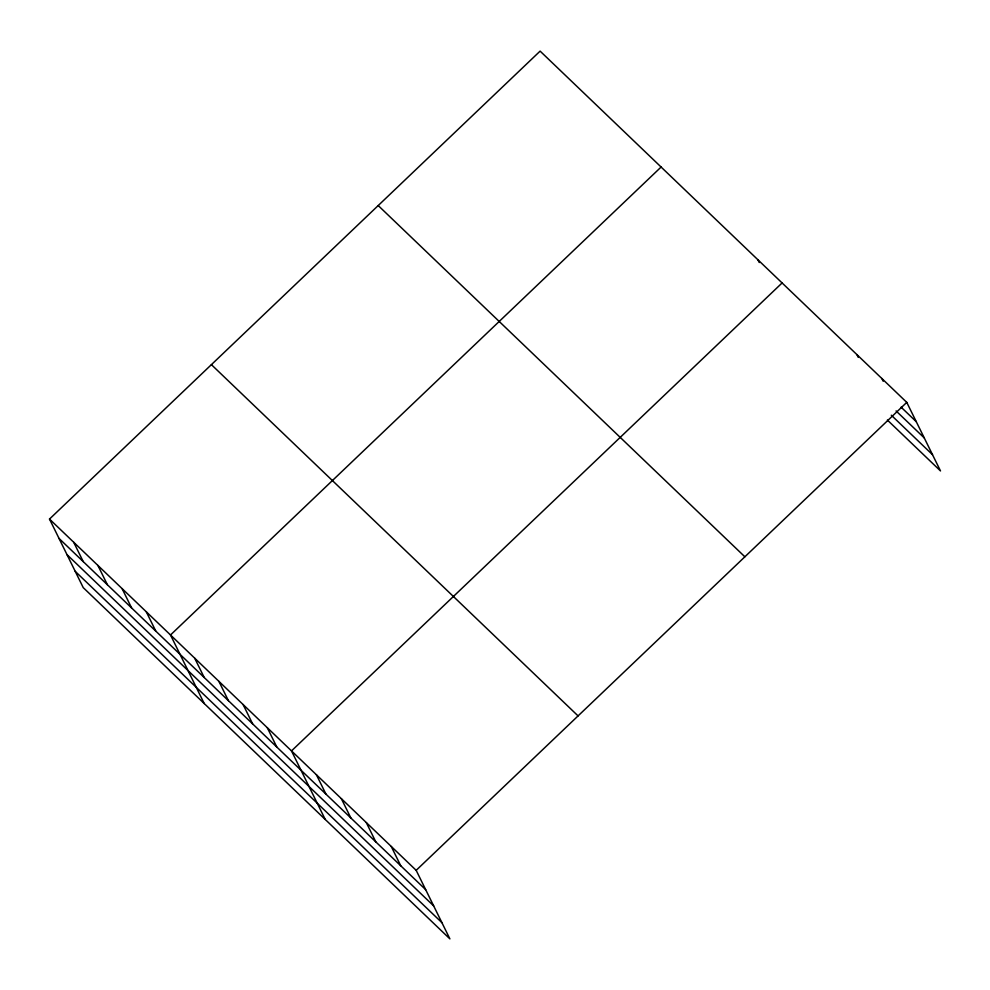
<?xml version="1.0" encoding="UTF-8"?>
<svg xmlns="http://www.w3.org/2000/svg" width="990" height="990" viewBox="0 0 990 990"><rect width="100%" height="100%" fill="white"/><g stroke="black" fill="none" stroke-linecap="round" stroke-linejoin="round"><path stroke-width="1.49" d="M49.5 519.069L416.171 870.334L449.893 938.879L83.234 587.627L49.5 519.069L540.107 51.121L906.766 402.373L940.5 470.931L887.387 420.045M661.097 167.038L170.503 634.986L204.225 703.543M782.1 282.954L291.506 750.903L325.227 819.448M416.171 870.334L906.766 402.373M901.098 407.162L916.282 421.703M896.086 410.937L924.276 437.939M891.309 415.218L932.506 454.682M378.205 205.549L744.876 556.801M211.402 364.654L578.061 715.906M59.004 538.399L425.675 889.651M66.998 554.635L433.67 905.899M75.24 571.379L441.899 922.643M881.843 378.489L883.191 381.249M856.907 354.606L858.256 357.365M757.907 259.764L759.256 262.523M391.236 846.45L400.74 865.767M366.3 822.566L375.804 841.884M341.364 798.683L350.881 818M316.429 774.786L325.945 794.116M267.3 727.724L276.804 747.042M243.107 704.534L252.611 723.863M218.901 681.355L228.405 700.673M194.696 658.177L204.212 677.494M146.297 611.808L155.801 631.125M122.104 588.629L131.608 607.947M97.899 565.439L107.403 584.756M73.706 542.26L83.209 561.577"/></g></svg>
